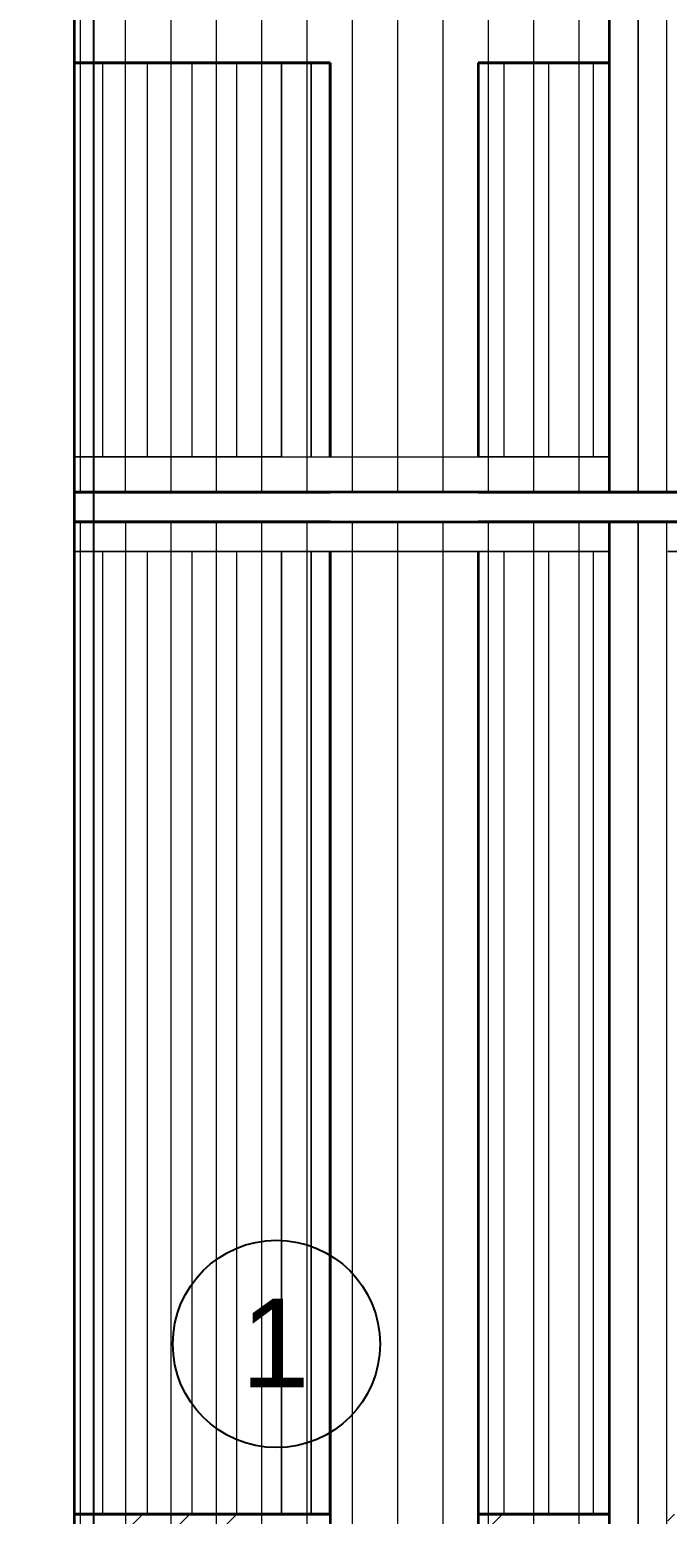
# Model space of a CAD drawing. Header units: millimetres. Extents: x 652554 to 1678317, y -308114 to 170803.
# Drawn here: x 750847 to 751924, y -94081 to -91575 of the extents above; entities that cross this region are included whole.
import ezdxf

# ---------------------------------------------------------------- set-up
doc = ezdxf.new("R2010")
doc.units = ezdxf.units.MM
for name, color, linetype, lineweight in [('A-ANNO-IDEN', 3, 'Continuous', 25), ('A-DETL-GENF', 2, 'Continuous', 35), ('A-GENM', 1, 'Continuous', 9), ('A-GLAZ-CURT', 2, 'Continuous', 9), ('A-GLAZ-CWMG', 2, 'Continuous', 35), ('A-WALL-PATT', 1, 'Continuous', 35), ('E-LITE-EQPM', 2, 'Continuous', 35), ('S-BEAM', 2, 'Continuous', 35), ('S-COLS-E', 2, 'Continuous', 35), ('WALL-E', 2, 'Continuous', 35)]:
    doc.layers.add(name, color=color, linetype=linetype, lineweight=lineweight)
doc.styles.add('Arial_2', font='arial.ttf', dxfattribs={"height": 3})
pattern_1 = [(45, (-623522.15, 0), (-224.5064, 224.5064), []), (45, (-623442.78, 0), (0, 449.0128), []), (45, (-623601.53, 0), (0, 449.0128), [])]

# ---------------------------------------------------------------- blocks, each defined once
blk = doc.blocks.new('PPL-C-AECM-1-PP19-SE-M3-0001_rvt-1-2241-01 ENTRANCE 2 ENLARGED ELEVATION 1')
at = {"layer": 'A-WALL-PATT', "lineweight": 9}
h = blk.add_hatch(dxfattribs=at)
h.set_pattern_fill('FP_2', color=251, style=0, pattern_type=2)
h.set_pattern_definition(pattern_1)
h.paths.add_polyline_path([(-627591.4, 106450), (-626469.4, 106450), (-626469.4, 106850), (-627591.4, 106850), (-627591.4, 106501)])
h.paths.add_polyline_path([(-628695.3, 106450), (-628695.3, 106850), (-628813.4, 106850), (-628813.4, 106450), (-628772.4, 106450)])
h.paths.add_polyline_path([(-628593.7, 106450), (-628161.9, 106450), (-628161.9, 106850), (-628593.7, 106850), (-628593.7, 106748)])
h.paths.add_polyline_path([(-629848.5, 106450), (-628913.4, 106450), (-628913.4, 106850), (-629854.5, 106850), (-629854.5, 106450)])
h.paths.add_polyline_path([(-625397.4, 106450), (-625397.4, 106850), (-626369.4, 106850), (-626369.4, 106450), (-625444.3, 106450)])
h.paths.add_polyline_path([(-627911.9, 106450), (-627691.4, 106450), (-627691.4, 106850), (-627911.9, 106850), (-627911.9, 106552.4)])
h = blk.add_hatch(dxfattribs=at)
h.set_pattern_fill('FP_2', color=251, style=0, pattern_type=2)
h.set_pattern_definition(pattern_1)
h.paths.add_polyline_path([(-627591.4, 106450), (-626469.4, 106450), (-626469.4, 106850), (-627591.4, 106850), (-627591.4, 106501)])
h.paths.add_polyline_path([(-628695.3, 106450), (-628695.3, 106850), (-628813.4, 106850), (-628813.4, 106450), (-628772.4, 106450)])
h.paths.add_polyline_path([(-628593.7, 106450), (-628161.9, 106450), (-628161.9, 106850), (-628593.7, 106850), (-628593.7, 106748)])
h.paths.add_polyline_path([(-629848.5, 106450), (-628913.4, 106450), (-628913.4, 106850), (-629854.5, 106850), (-629854.5, 106450)])
h.paths.add_polyline_path([(-625397.4, 106450), (-625397.4, 106850), (-626369.4, 106850), (-626369.4, 106450), (-625444.3, 106450)])
h.paths.add_polyline_path([(-627911.9, 106450), (-627691.4, 106450), (-627691.4, 106850), (-627911.9, 106850), (-627911.9, 106552.4)])
at = {"layer": 'S-BEAM', "color": 250}
for p, q in [((-628593.7, 109300), (-628161.9, 109300)), ((-628593.7, 109300), (-628243.9, 109300)), ((-628161.9, 109300), (-628593.7, 109300)), ((-628161.9, 109300), (-628593.7, 109300)), ((-627691.4, 109300), (-627911.9, 109300)), ((-627691.4, 109300), (-627911.9, 109300)), ((-627911.9, 109300), (-627691.4, 109300)), ((-627911.9, 109300), (-627691.4, 109300))]:
    blk.add_line(p, q, dxfattribs=at)
at = {"layer": 'S-COLS-E', "color": 250}
for p, q in [((-628161.9, 109300), (-628161.9, 108635)), ((-628161.9, 108635), (-628161.9, 109300)), ((-627911.9, 109300), (-627911.9, 108635)), ((-627911.9, 109300), (-627911.9, 108635)), ((-628161.9, 108475), (-628161.9, 106450)), ((-628161.9, 106850), (-628161.9, 108475)), ((-627911.9, 108475), (-627911.9, 106850)), ((-627911.9, 108475), (-627911.9, 106450))]:
    blk.add_line(p, q, dxfattribs=at)
at = {"layer": 'WALL-E', "color": 250}
for p, q in [((-628593.7, 106850), (-628161.9, 106850)), ((-628161.9, 106850), (-628593.7, 106850)), ((-627911.9, 106850), (-627691.4, 106850)), ((-627691.4, 106850), (-627911.9, 106850))]:
    blk.add_line(p, q, dxfattribs=at)
blk = doc.blocks.new('DPA_CP_Entrance Louver Grill Vertical Z - Louver Grill Vertical Z-V10-2241-01 ENTRANCE 2 ENLARGED ELEVATION 1')
at = {"layer": 'A-GLAZ-CURT'}
for p, q in [((-628593.7, 108525), (-627641.4, 108525)), ((-628593.7, 108525), (-627641.4, 108525)), ((-627691.4, 108525), (-627641.4, 108525)), ((-627641.4, 108525), (-627691.4, 108525)), ((-627691.4, 108525), (-627689.4, 108525)), ((-627641.4, 108525), (-627691.4, 108525)), ((-627691.4, 108525), (-627691.4, 105750)), ((-627691.4, 105750), (-627691.4, 108525)), ((-627689.4, 108525), (-627641.4, 108525)), ((-627689.4, 108525), (-627689.4, 105750)), ((-627689.4, 108525), (-627689.4, 105750)), ((-627641.4, 105750), (-627641.4, 108525)), ((-627641.4, 106450), (-627641.4, 108525)), ((-627641.4, 108525), (-627641.4, 105750)), ((-627641.4, 108525), (-627641.4, 105750)), ((-627641.4, 108475), (-627641.4, 108525)), ((-627641.4, 108525), (-627641.4, 108475)), ((-627691.4, 108475), (-628593.7, 108475)), ((-628593.7, 108475), (-627691.4, 108475)), ((-627691.4, 108475), (-627691.4, 105810)), ((-627691.4, 106450), (-627691.4, 108475))]:
    blk.add_line(p, q, dxfattribs=at)
blk = doc.blocks.new('DPA_CP_Entrance Louver Grill Vertical Z - Louver Grill Vertical Z-18398441-2241-01 ENTRANCE 2 ENLARGED ELEVATION 1')
at = {"layer": 'A-GLAZ-CURT'}
for p, q in [((-630085.4, 108525), (-630035.4, 108525)), ((-630035.4, 108525), (-630085.4, 108525)), ((-630085.4, 108525), (-630085.4, 105750)), ((-630085.4, 106450), (-630085.4, 108525)), ((-630035.4, 108525), (-630085.4, 108525)), ((-630085.4, 108525), (-630037.4, 108525)), ((-630085.4, 105750), (-630085.4, 108525)), ((-630085.4, 105750), (-630085.4, 108525)), ((-630085.4, 108475), (-630085.4, 108525)), ((-630085.4, 108525), (-630085.4, 108475)), ((-630085.4, 108525), (-628863.4, 108525)), ((-630085.4, 108525), (-628863.4, 108525)), ((-630037.4, 108525), (-630035.4, 108525)), ((-630037.4, 105750), (-630037.4, 108525)), ((-630037.4, 105750), (-630037.4, 108525))]:
    blk.add_line(p, q, dxfattribs=at)
blk = doc.blocks.new('DPA_CP_Entrance Louver Grill Vertical Z - Louver Grill Vertical Z-V11-2241-01 ENTRANCE 2 ENLARGED ELEVATION 1')
at = {"layer": 'A-GLAZ-CURT'}
for p, q in [((-628161.9, 108525), (-628193.9, 108525)), ((-628193.9, 108525), (-628161.9, 108525)), ((-628161.9, 108525), (-628193.9, 108525)), ((-628193.9, 108525), (-628161.9, 108525)), ((-628161.9, 108525), (-628193.9, 108525)), ((-628161.9, 108525), (-628193.9, 108525)), ((-626953.5, 108525), (-627911.9, 108525)), ((-626953.5, 108525), (-627911.9, 108525)), ((-628193.9, 106850), (-628193.9, 108475)), ((-628193.9, 106850), (-628193.9, 108475)), ((-628193.9, 108475), (-628193.9, 106850)), ((-628193.9, 108475), (-628193.9, 106850)), ((-627911.9, 108475), (-627691.4, 108475)), ((-627691.4, 108475), (-627911.9, 108475)), ((-627591.4, 108475), (-626953.5, 108475)), ((-626953.5, 108475), (-627591.4, 108475))]:
    blk.add_line(p, q, dxfattribs=at)
blk = doc.blocks.new('DPA_CP_Entrance Louver Grill Vertical Z - Louver Grill Vertical Z-V12-2241-01 ENTRANCE 2 ENLARGED ELEVATION 1')
at = {"layer": 'A-GLAZ-CURT'}
for p, q in [((-628193.9, 108525), (-628593.7, 108525)), ((-628193.9, 108525), (-628593.7, 108525)), ((-628193.9, 108525), (-628243.9, 108525)), ((-628243.9, 108525), (-628193.9, 108525)), ((-628243.9, 108525), (-628193.9, 108525)), ((-628241.9, 108525), (-628243.9, 108525)), ((-628193.9, 108525), (-628241.9, 108525)), ((-628593.7, 108475), (-628243.9, 108475)), ((-628243.9, 108475), (-628593.7, 108475)), ((-628243.9, 106850), (-628243.9, 108475)), ((-628243.9, 106850), (-628243.9, 108475)), ((-628243.9, 108475), (-628243.9, 106850)), ((-628243.9, 106850), (-628243.9, 108475)), ((-628193.9, 108475), (-628193.9, 106850)), ((-628193.9, 106850), (-628193.9, 108475)), ((-628193.9, 106850), (-628193.9, 108475)), ((-628193.9, 106850), (-628193.9, 108475))]:
    blk.add_line(p, q, dxfattribs=at)
blk = doc.blocks.new('GM_Louver Grill Vertical Z - Z Profile-V32-2241-01 ENTRANCE 2 ENLARGED ELEVATION 1')
at = {"layer": 'A-GENM'}
blk.add_line((-629039.9, 105750), (-629039.9, 108525), dxfattribs=at)
blk = doc.blocks.new('GM_Louver Grill Vertical Z - Z Profile-V33-2241-01 ENTRANCE 2 ENLARGED ELEVATION 1')
at = {"layer": 'A-GENM'}
blk.add_line((-626510.9, 106850), (-626510.9, 108475), dxfattribs=at)
blk = doc.blocks.new('DPA_CP_Entrance Louver Grill Vertical Z - Louver Grill Vertical Z-V94-2241-01 ENTRANCE 2 ENLARGED ELEVATION 1')
at = {"layer": 'A-GLAZ-CURT'}
for p, q in [((-627691.4, 113750), (-627691.4, 108575)), ((-627691.4, 108575), (-627691.4, 113750)), ((-627689.4, 113750), (-627689.4, 108575)), ((-627689.4, 113750), (-627689.4, 108575)), ((-627641.4, 108575), (-627641.4, 113750)), ((-627641.4, 113750), (-627641.4, 108575)), ((-627641.4, 113750), (-627641.4, 108575)), ((-627691.4, 113700), (-627691.4, 108635)), ((-627691.4, 108635), (-627691.4, 109300)), ((-627641.4, 108575), (-627641.4, 109300)), ((-628593.7, 108635), (-627691.4, 108635)), ((-628593.7, 108635), (-627691.4, 108635)), ((-627641.4, 108575), (-627641.4, 108635)), ((-627641.4, 108635), (-627641.4, 108575)), ((-627641.4, 108575), (-628593.7, 108575)), ((-628593.7, 108575), (-627641.4, 108575)), ((-627691.4, 108575), (-627641.4, 108575)), ((-627641.4, 108575), (-627691.4, 108575)), ((-627691.4, 108575), (-627641.4, 108575)), ((-627689.4, 108575), (-627691.4, 108575)), ((-627641.4, 108575), (-627689.4, 108575))]:
    blk.add_line(p, q, dxfattribs=at)
blk = doc.blocks.new('DPA_CP_Entrance Louver Grill Vertical Z - Louver Grill Vertical Z-18398831-2241-01 ENTRANCE 2 ENLARGED ELEVATION 1')
at = {"layer": 'A-GLAZ-CURT'}
for p, q in [((-630085.4, 113750), (-630085.4, 108575)), ((-630085.4, 108575), (-630085.4, 113750)), ((-630085.4, 108575), (-630085.4, 113750)), ((-630037.4, 108575), (-630037.4, 113750)), ((-630037.4, 108575), (-630037.4, 113750)), ((-630085.4, 108575), (-630085.4, 109300)), ((-630085.4, 108575), (-630085.4, 108635)), ((-630085.4, 108635), (-630085.4, 108575)), ((-630085.4, 108575), (-630035.4, 108575)), ((-630035.4, 108575), (-630085.4, 108575)), ((-630037.4, 108575), (-630085.4, 108575)), ((-630085.4, 108575), (-630035.4, 108575)), ((-628863.4, 108575), (-630085.4, 108575)), ((-630085.4, 108575), (-628863.4, 108575)), ((-630035.4, 108575), (-630037.4, 108575))]:
    blk.add_line(p, q, dxfattribs=at)
blk = doc.blocks.new('GM_Louver Grill Vertical Z - Z Profile-V97-2241-01 ENTRANCE 2 ENLARGED ELEVATION 1')
at = {"layer": 'A-GENM'}
blk.add_line((-627817.9, 108575), (-627817.9, 113217.1), dxfattribs=at)
blk = doc.blocks.new('GM_Louver Grill Vertical Z - Z Profile-V98-2241-01 ENTRANCE 2 ENLARGED ELEVATION 1')
at = {"layer": 'A-GENM'}
blk.add_line((-627894.5, 108575), (-627894.5, 113189.6), dxfattribs=at)
blk = doc.blocks.new('GM_Louver Grill Vertical Z - Z Profile-V99-2241-01 ENTRANCE 2 ENLARGED ELEVATION 1')
at = {"layer": 'A-GENM'}
blk.add_line((-627971.1, 108575), (-627971.1, 113189.6), dxfattribs=at)
blk = doc.blocks.new('GM_Louver Grill Vertical Z - Z Profile-V100-2241-01 ENTRANCE 2 ENLARGED ELEVATION 1')
at = {"layer": 'A-GENM'}
blk.add_line((-628047.7, 108575), (-628047.7, 113189.6), dxfattribs=at)
blk = doc.blocks.new('GM_Louver Grill Vertical Z - Z Profile-V101-2241-01 ENTRANCE 2 ENLARGED ELEVATION 1')
at = {"layer": 'A-GENM'}
blk.add_line((-628124.2, 108575), (-628124.2, 113189.6), dxfattribs=at)
blk = doc.blocks.new('GM_Louver Grill Vertical Z - Z Profile-V102-2241-01 ENTRANCE 2 ENLARGED ELEVATION 1')
at = {"layer": 'A-GENM'}
blk.add_line((-628200.8, 108575), (-628200.8, 113189.6), dxfattribs=at)
blk = doc.blocks.new('GM_Louver Grill Vertical Z - Z Profile-V103-2241-01 ENTRANCE 2 ENLARGED ELEVATION 1')
at = {"layer": 'A-GENM'}
blk.add_line((-628277.4, 108575), (-628277.4, 113189.6), dxfattribs=at)
blk = doc.blocks.new('GM_Louver Grill Vertical Z - Z Profile-V104-2241-01 ENTRANCE 2 ENLARGED ELEVATION 1')
at = {"layer": 'A-GENM'}
blk.add_line((-628353.9, 108575), (-628353.9, 113189.6), dxfattribs=at)
blk = doc.blocks.new('GM_Louver Grill Vertical Z - Z Profile-V105-2241-01 ENTRANCE 2 ENLARGED ELEVATION 1')
at = {"layer": 'A-GENM'}
blk.add_line((-628430.5, 108575), (-628430.5, 113150.6), dxfattribs=at)
blk = doc.blocks.new('GM_Louver Grill Vertical Z - Z Profile-V106-2241-01 ENTRANCE 2 ENLARGED ELEVATION 1')
at = {"layer": 'A-GENM'}
blk.add_line((-628507.1, 108575), (-628507.1, 113150.6), dxfattribs=at)
blk = doc.blocks.new('GM_Louver Grill Vertical Z - Z Profile-V107-2241-01 ENTRANCE 2 ENLARGED ELEVATION 1')
at = {"layer": 'A-GENM'}
blk.add_line((-628583.6, 108575), (-628583.6, 113155.8), dxfattribs=at)
blk = doc.blocks.new('GM_Louver Grill Vertical Z - Z Profile-V96-2241-01 ENTRANCE 2 ENLARGED ELEVATION 1')
at = {"layer": 'A-GENM'}
blk.add_line((-629039.9, 108575), (-629039.9, 113750), dxfattribs=at)
blk = doc.blocks.new('DPA_CP_Entrance Louver Grill Vertical Z - Louver Grill Vertical Z-V111-2241-01 ENTRANCE 2 ENLARGED ELEVATION 1')
at = {"layer": 'A-GLAZ-CURT'}
for p, q in [((-628193.9, 108635), (-628193.9, 109300)), ((-628193.9, 108635), (-628193.9, 109300)), ((-628193.9, 109300), (-628193.9, 108635)), ((-628193.9, 109300), (-628193.9, 108635)), ((-627691.4, 108635), (-627911.9, 108635)), ((-627691.4, 108635), (-627911.9, 108635)), ((-628161.9, 108575), (-628193.9, 108575)), ((-628193.9, 108575), (-628161.9, 108575)), ((-628161.9, 108575), (-628193.9, 108575)), ((-628193.9, 108575), (-628161.9, 108575)), ((-628193.9, 108575), (-628161.9, 108575)), ((-628161.9, 108575), (-628193.9, 108575)), ((-627911.9, 108575), (-626953.5, 108575)), ((-626953.5, 108575), (-627911.9, 108575))]:
    blk.add_line(p, q, dxfattribs=at)
blk = doc.blocks.new('DPA_CP_Entrance Louver Grill Vertical Z - Louver Grill Vertical Z-V112-2241-01 ENTRANCE 2 ENLARGED ELEVATION 1')
at = {"layer": 'A-GLAZ-CURT'}
for p, q in [((-628243.9, 108635), (-628243.9, 109300)), ((-628243.9, 108635), (-628243.9, 109300)), ((-628243.9, 109300), (-628243.9, 108635)), ((-628243.9, 108635), (-628243.9, 109300)), ((-628193.9, 109300), (-628193.9, 108635)), ((-628193.9, 108635), (-628193.9, 109300)), ((-628193.9, 108635), (-628193.9, 109300)), ((-628193.9, 108635), (-628193.9, 109300)), ((-628243.9, 108635), (-628593.7, 108635)), ((-628243.9, 108635), (-628593.7, 108635)), ((-628593.7, 108575), (-628193.9, 108575)), ((-628193.9, 108575), (-628593.7, 108575)), ((-628193.9, 108575), (-628243.9, 108575)), ((-628243.9, 108575), (-628193.9, 108575)), ((-628243.9, 108575), (-628241.9, 108575)), ((-628193.9, 108575), (-628243.9, 108575)), ((-628241.9, 108575), (-628193.9, 108575))]:
    blk.add_line(p, q, dxfattribs=at)
blk = doc.blocks.new('GM_Louver Grill Vertical Z - Z Profile-V116-2241-01 ENTRANCE 2 ENLARGED ELEVATION 1')
at = {"layer": 'A-GENM'}
blk.add_line((-627867.7, 108635), (-627867.7, 109300), dxfattribs=at)
blk = doc.blocks.new('GM_Louver Grill Vertical Z - Z Profile-V115-2241-01 ENTRANCE 2 ENLARGED ELEVATION 1')
at = {"layer": 'A-GENM'}
blk.add_line((-626510.9, 108635), (-626510.9, 109300), dxfattribs=at)
blk = doc.blocks.new('GM_Louver Grill Vertical Z - Z Profile-V118-2241-01 ENTRANCE 2 ENLARGED ELEVATION 1')
at = {"layer": 'A-GENM'}
blk.add_line((-628545.6, 108635), (-628545.6, 109300), dxfattribs=at)
blk = doc.blocks.new('GM_Louver Grill Vertical Z - Z Profile-V119-2241-01 ENTRANCE 2 ENLARGED ELEVATION 1')
at = {"layer": 'A-GENM'}
blk.add_line((-628470.2, 108635), (-628470.2, 109300), dxfattribs=at)
blk = doc.blocks.new('GM_Louver Grill Vertical Z - Z Profile-V120-2241-01 ENTRANCE 2 ENLARGED ELEVATION 1')
at = {"layer": 'A-GENM'}
blk.add_line((-628319.4, 108635), (-628319.4, 109300), dxfattribs=at)
blk = doc.blocks.new('GM_Louver Grill Vertical Z - Z Profile-V121-2241-01 ENTRANCE 2 ENLARGED ELEVATION 1')
at = {"layer": 'A-GENM'}
blk.add_line((-628243.9, 108635), (-628243.9, 109300), dxfattribs=at)
blk = doc.blocks.new('Rectangular Mullion - 50x200-V128-2241-01 ENTRANCE 2 ENLARGED ELEVATION 1')
at = {"layer": 'A-GLAZ-CWMG'}
for p, q in [((-629626.1, 108575), (-628695.3, 108575)), ((-628695.3, 108575), (-629626.1, 108575)), ((-628593.7, 108575), (-628193.9, 108575)), ((-628193.9, 108575), (-628593.7, 108575)), ((-628695.3, 108525), (-629626.1, 108525)), ((-628695.3, 108525), (-629626.1, 108525)), ((-628193.9, 108525), (-628593.7, 108525)), ((-628193.9, 108525), (-628593.7, 108525))]:
    blk.add_line(p, q, dxfattribs=at)
blk = doc.blocks.new('Rectangular Mullion - 50x200-V129-2241-01 ENTRANCE 2 ENLARGED ELEVATION 1')
at = {"layer": 'A-GLAZ-CWMG'}
for p, q in [((-628193.9, 108575), (-628161.9, 108575)), ((-628161.9, 108575), (-628193.9, 108575)), ((-627911.9, 108575), (-626953.5, 108575)), ((-626953.5, 108575), (-627911.9, 108575)), ((-628161.9, 108525), (-628193.9, 108525)), ((-628161.9, 108525), (-628193.9, 108525)), ((-626953.5, 108525), (-627911.9, 108525)), ((-626953.5, 108525), (-627911.9, 108525))]:
    blk.add_line(p, q, dxfattribs=at)
blk = doc.blocks.new('Rectangular Mullion - 50x200-12057901-2241-01 ENTRANCE 2 ENLARGED ELEVATION 1')
at = {"layer": 'A-GLAZ-CWMG'}
for p, q in [((-626419.4, 108575), (-627641.4, 108575)), ((-627641.4, 108575), (-626419.4, 108575)), ((-627641.4, 108525), (-626419.4, 108525)), ((-627641.4, 108525), (-626419.4, 108525))]:
    blk.add_line(p, q, dxfattribs=at)
blk = doc.blocks.new('Rectangular Mullion - 50x200-V132-2241-01 ENTRANCE 2 ENLARGED ELEVATION 1')
at = {"layer": 'A-GLAZ-CWMG'}
for p, q in [((-628695.3, 108575), (-628863.4, 108575)), ((-628863.4, 108575), (-628695.3, 108575)), ((-627641.4, 108575), (-628593.7, 108575)), ((-628593.7, 108575), (-628161.9, 108575)), ((-627911.9, 108575), (-627641.4, 108575)), ((-628863.4, 108525), (-628695.3, 108525)), ((-628863.4, 108525), (-628695.3, 108525)), ((-628593.7, 108525), (-627641.4, 108525)), ((-628593.7, 108525), (-628161.9, 108525)), ((-627911.9, 108525), (-627641.4, 108525))]:
    blk.add_line(p, q, dxfattribs=at)
blk = doc.blocks.new('ACM_L14 - LED Street Light Luminaire with Wide Light - PRA4-CB-8-17314108-2241-01 ENTRANCE 2 ENLARGED ELEVATION 1')
at = {"layer": 'E-LITE-EQPM'}
blk.add_line((-628593.7, 101320), (-628593.7, 113220), dxfattribs=at)
blk = doc.blocks.new('DPA_AN_Callout - DPA_AN_Callout-15542933-2241-01 ENTRANCE 2 ENLARGED ELEVATION 1')
at = {"layer": 'A-DETL-GENF', "lineweight": 25}
blk.add_line((-628560.7, 105810), (-628560.7, 109750), dxfattribs=at)
blk = doc.blocks.new('DPA_TAG_Multi Tags_Specific - Exterior-18332815-2241-01 ENTRANCE 2 ENLARGED ELEVATION 1')
at = {"layer": 'A-ANNO-IDEN'}
blk.add_circle((-633898.2, 114308.8), 175, dxfattribs=at)

msp = doc.modelspace()

# ---------------------------------------------------------------- block references
at = {"lineweight": 5}
msp.add_blockref('PPL-C-AECM-1-PP19-SE-M3-0001_rvt-1-2241-01 ENTRANCE 2 ENLARGED ELEVATION 1', (1379516.5465, -200931.019), dxfattribs=at)
at = {"layer": 'A-ANNO-IDEN'}
msp.add_blockref('DPA_TAG_Multi Tags_Specific - Exterior-18332815-2241-01 ENTRANCE 2 ENLARGED ELEVATION 1', (1385162.3455, -208102.3214), dxfattribs=at)
at = {"layer": 'A-DETL-GENF'}
msp.add_blockref('DPA_AN_Callout - DPA_AN_Callout-15542933-2241-01 ENTRANCE 2 ENLARGED ELEVATION 1', (1379516.5465, -200931.019), dxfattribs=at)
at = {"layer": 'A-GENM'}
for name, p in [('GM_Louver Grill Vertical Z - Z Profile-V107-2241-01 ENTRANCE 2 ENLARGED ELEVATION 1', (1379516.5465, -200931.019)), ('GM_Louver Grill Vertical Z - Z Profile-V106-2241-01 ENTRANCE 2 ENLARGED ELEVATION 1', (1379516.5465, -200931.019)), ('GM_Louver Grill Vertical Z - Z Profile-V105-2241-01 ENTRANCE 2 ENLARGED ELEVATION 1', (1379516.5465, -200931.019)), ('GM_Louver Grill Vertical Z - Z Profile-V104-2241-01 ENTRANCE 2 ENLARGED ELEVATION 1', (1379516.5465, -200931.019)), ('GM_Louver Grill Vertical Z - Z Profile-V103-2241-01 ENTRANCE 2 ENLARGED ELEVATION 1', (1379516.5465, -200931.019)), ('GM_Louver Grill Vertical Z - Z Profile-V102-2241-01 ENTRANCE 2 ENLARGED ELEVATION 1', (1379516.5465, -200931.019)), ('GM_Louver Grill Vertical Z - Z Profile-V101-2241-01 ENTRANCE 2 ENLARGED ELEVATION 1', (1379516.5465, -200931.019)), ('GM_Louver Grill Vertical Z - Z Profile-V100-2241-01 ENTRANCE 2 ENLARGED ELEVATION 1', (1379516.5465, -200931.019)), ('GM_Louver Grill Vertical Z - Z Profile-V99-2241-01 ENTRANCE 2 ENLARGED ELEVATION 1', (1379516.5465, -200931.019)), ('GM_Louver Grill Vertical Z - Z Profile-V98-2241-01 ENTRANCE 2 ENLARGED ELEVATION 1', (1379516.5465, -200931.019)), ('GM_Louver Grill Vertical Z - Z Profile-V97-2241-01 ENTRANCE 2 ENLARGED ELEVATION 1', (1379516.5465, -200931.019)), ('GM_Louver Grill Vertical Z - Z Profile-V96-2241-01 ENTRANCE 2 ENLARGED ELEVATION 1', (1380815.1151, -200931.019)), ('GM_Louver Grill Vertical Z - Z Profile-V118-2241-01 ENTRANCE 2 ENLARGED ELEVATION 1', (1379516.5465, -200931.019)), ('GM_Louver Grill Vertical Z - Z Profile-V119-2241-01 ENTRANCE 2 ENLARGED ELEVATION 1', (1379516.5465, -200931.019)), ('GM_Louver Grill Vertical Z - Z Profile-V119-2241-01 ENTRANCE 2 ENLARGED ELEVATION 1', (1379591.9695, -200931.019)), ('GM_Louver Grill Vertical Z - Z Profile-V120-2241-01 ENTRANCE 2 ENLARGED ELEVATION 1', (1379516.5465, -200931.019)), ('GM_Louver Grill Vertical Z - Z Profile-V121-2241-01 ENTRANCE 2 ENLARGED ELEVATION 1', (1379516.5465, -200931.019)), ('GM_Louver Grill Vertical Z - Z Profile-V116-2241-01 ENTRANCE 2 ENLARGED ELEVATION 1', (1379516.5465, -200931.019)), ('GM_Louver Grill Vertical Z - Z Profile-V115-2241-01 ENTRANCE 2 ENLARGED ELEVATION 1', (1378235.2002, -200931.019)), ('GM_Louver Grill Vertical Z - Z Profile-V115-2241-01 ENTRANCE 2 ENLARGED ELEVATION 1', (1378310.6233, -200931.019)), ('GM_Louver Grill Vertical Z - Z Profile-V115-2241-01 ENTRANCE 2 ENLARGED ELEVATION 1', (1378386.0463, -200931.019)), ('GM_Louver Grill Vertical Z - Z Profile-V32-2241-01 ENTRANCE 2 ENLARGED ELEVATION 1', (1379972.8314, -200931.019)), ('GM_Louver Grill Vertical Z - Z Profile-V32-2241-01 ENTRANCE 2 ENLARGED ELEVATION 1', (1380049.4027, -200931.019)), ('GM_Louver Grill Vertical Z - Z Profile-V32-2241-01 ENTRANCE 2 ENLARGED ELEVATION 1', (1380125.9739, -200931.019)), ('GM_Louver Grill Vertical Z - Z Profile-V32-2241-01 ENTRANCE 2 ENLARGED ELEVATION 1', (1380202.5452, -200931.019)), ('GM_Louver Grill Vertical Z - Z Profile-V32-2241-01 ENTRANCE 2 ENLARGED ELEVATION 1', (1380279.1164, -200931.019)), ('GM_Louver Grill Vertical Z - Z Profile-V32-2241-01 ENTRANCE 2 ENLARGED ELEVATION 1', (1380355.6876, -200931.019)), ('GM_Louver Grill Vertical Z - Z Profile-V32-2241-01 ENTRANCE 2 ENLARGED ELEVATION 1', (1380432.2589, -200931.019)), ('GM_Louver Grill Vertical Z - Z Profile-V32-2241-01 ENTRANCE 2 ENLARGED ELEVATION 1', (1380508.8301, -200931.019)), ('GM_Louver Grill Vertical Z - Z Profile-V32-2241-01 ENTRANCE 2 ENLARGED ELEVATION 1', (1380585.4014, -200931.019)), ('GM_Louver Grill Vertical Z - Z Profile-V32-2241-01 ENTRANCE 2 ENLARGED ELEVATION 1', (1380661.9726, -200931.019)), ('GM_Louver Grill Vertical Z - Z Profile-V32-2241-01 ENTRANCE 2 ENLARGED ELEVATION 1', (1380738.5439, -200931.019)), ('GM_Louver Grill Vertical Z - Z Profile-V32-2241-01 ENTRANCE 2 ENLARGED ELEVATION 1', (1380815.1151, -200931.019)), ('GM_Louver Grill Vertical Z - Z Profile-V33-2241-01 ENTRANCE 2 ENLARGED ELEVATION 1', (1377481.8155, -200931.019)), ('GM_Louver Grill Vertical Z - Z Profile-V33-2241-01 ENTRANCE 2 ENLARGED ELEVATION 1', (1377557.2386, -200931.019)), ('GM_Louver Grill Vertical Z - Z Profile-V33-2241-01 ENTRANCE 2 ENLARGED ELEVATION 1', (1377632.6617, -200931.019)), ('GM_Louver Grill Vertical Z - Z Profile-V33-2241-01 ENTRANCE 2 ENLARGED ELEVATION 1', (1377708.0847, -200931.019)), ('GM_Louver Grill Vertical Z - Z Profile-V33-2241-01 ENTRANCE 2 ENLARGED ELEVATION 1', (1377783.5078, -200931.019)), ('GM_Louver Grill Vertical Z - Z Profile-V33-2241-01 ENTRANCE 2 ENLARGED ELEVATION 1', (1378159.7771, -200931.019)), ('GM_Louver Grill Vertical Z - Z Profile-V33-2241-01 ENTRANCE 2 ENLARGED ELEVATION 1', (1378235.2002, -200931.019)), ('GM_Louver Grill Vertical Z - Z Profile-V33-2241-01 ENTRANCE 2 ENLARGED ELEVATION 1', (1378310.6233, -200931.019)), ('GM_Louver Grill Vertical Z - Z Profile-V33-2241-01 ENTRANCE 2 ENLARGED ELEVATION 1', (1378386.0463, -200931.019))]:
    msp.add_blockref(name, p, dxfattribs=at)
at = {"layer": 'A-GLAZ-CURT'}
for name, p in [('DPA_CP_Entrance Louver Grill Vertical Z - Louver Grill Vertical Z-V94-2241-01 ENTRANCE 2 ENLARGED ELEVATION 1', (1379516.5465, -200931.019)), ('DPA_CP_Entrance Louver Grill Vertical Z - Louver Grill Vertical Z-18398831-2241-01 ENTRANCE 2 ENLARGED ELEVATION 1', (1381960.5412, -200931.019)), ('DPA_CP_Entrance Louver Grill Vertical Z - Louver Grill Vertical Z-V112-2241-01 ENTRANCE 2 ENLARGED ELEVATION 1', (1379516.5465, -200931.019)), ('DPA_CP_Entrance Louver Grill Vertical Z - Louver Grill Vertical Z-V111-2241-01 ENTRANCE 2 ENLARGED ELEVATION 1', (1379516.5465, -200931.019)), ('DPA_CP_Entrance Louver Grill Vertical Z - Louver Grill Vertical Z-V12-2241-01 ENTRANCE 2 ENLARGED ELEVATION 1', (1379516.5465, -200931.019)), ('DPA_CP_Entrance Louver Grill Vertical Z - Louver Grill Vertical Z-V10-2241-01 ENTRANCE 2 ENLARGED ELEVATION 1', (1379516.5465, -200931.019)), ('DPA_CP_Entrance Louver Grill Vertical Z - Louver Grill Vertical Z-V11-2241-01 ENTRANCE 2 ENLARGED ELEVATION 1', (1379516.5465, -200931.019)), ('DPA_CP_Entrance Louver Grill Vertical Z - Louver Grill Vertical Z-18398441-2241-01 ENTRANCE 2 ENLARGED ELEVATION 1', (1381960.5412, -200931.019))]:
    msp.add_blockref(name, p, dxfattribs=at)
at = {"layer": 'A-GLAZ-CWMG'}
for name in ['Rectangular Mullion - 50x200-V128-2241-01 ENTRANCE 2 ENLARGED ELEVATION 1', 'Rectangular Mullion - 50x200-V132-2241-01 ENTRANCE 2 ENLARGED ELEVATION 1', 'Rectangular Mullion - 50x200-V129-2241-01 ENTRANCE 2 ENLARGED ELEVATION 1', 'Rectangular Mullion - 50x200-12057901-2241-01 ENTRANCE 2 ENLARGED ELEVATION 1']:
    msp.add_blockref(name, (1379516.5465, -200931.019), dxfattribs=at)
at = {"layer": 'E-LITE-EQPM'}
msp.add_blockref('ACM_L14 - LED Street Light Luminaire with Wide Light - PRA4-CB-8-17314108-2241-01 ENTRANCE 2 ENLARGED ELEVATION 1', (1379516.5465, -200931.019), dxfattribs=at)

# ---------------------------------------------------------------- texts
at = {"layer": 'A-ANNO-IDEN', "lineweight": 9, "insert": (751203.8602, -93716.9343), "char_height": 150, "width": 144.30375, "attachment_point": 1, "style": 'Arial_2'}
msp.add_mtext('1', dxfattribs=at)

doc.saveas('drawing.dxf')
